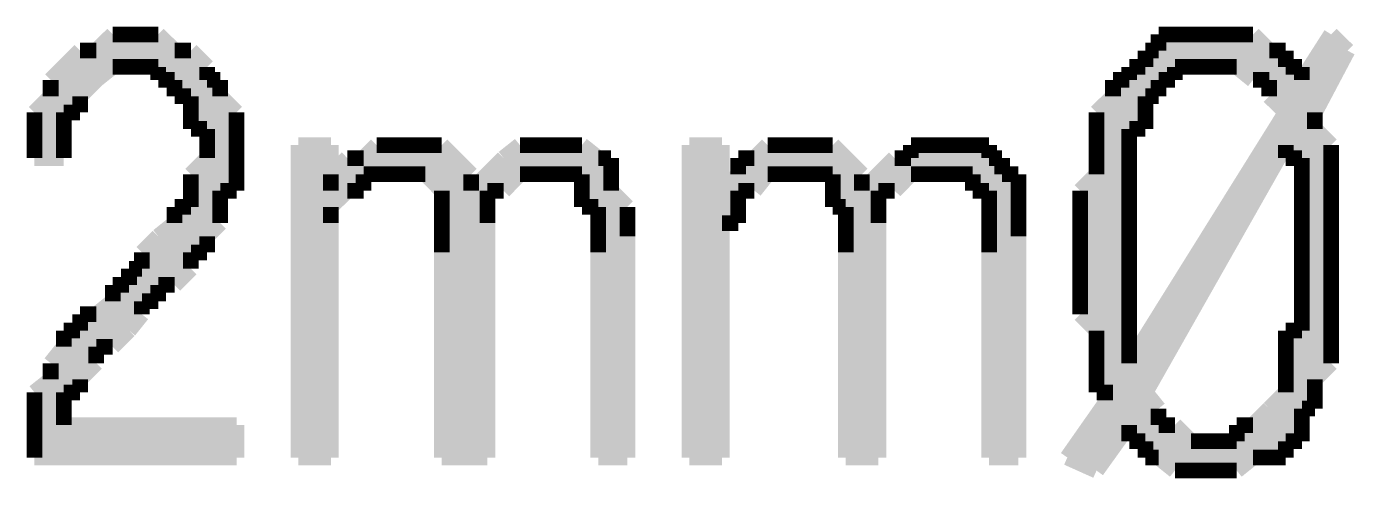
# Model space of a CAD drawing. Header units: millimetres. Extents: x 5 to 350, y 3 to 213.
# Drawn here: x 83.87 to 91.06, y 179.2 to 181.65 of the extents above; entities that cross this region are included whole.
import ezdxf

# ---------------------------------------------------------------- set-up
doc = ezdxf.new("R2010")
doc.units = ezdxf.units.MM
doc.layers.add('H', color=251, linetype='Continuous')
doc.layers.add('P', color=255, linetype='Continuous')

msp = doc.modelspace()

# ---------------------------------------------------------------- hatches: boundary and pattern name
at = {"layer": 'H', "linetype": 'Continuous'}
for points in [[(83.908, 179.317), (83.908, 179.67), (83.996, 179.74), (83.996, 179.828), (84.067, 179.917), (84.067, 180.005), (84.155, 180.005), (84.155, 180.093), (84.243, 180.093), (84.332, 180.164), (84.332, 180.252), (84.42, 180.252), (84.42, 180.34), (84.49, 180.34), (84.49, 180.428), (84.667, 180.587), (84.667, 180.675), (84.755, 180.675), (84.755, 180.852), (84.843, 180.94), (84.843, 181.098), (84.755, 181.098), (84.755, 181.275), (84.667, 181.275), (84.667, 181.363), (84.578, 181.363), (84.578, 181.434), (84.067, 181.434), (84.155, 181.522), (84.243, 181.522), (84.332, 181.61), (84.578, 181.61), (84.667, 181.522), (84.755, 181.522), (84.843, 181.434), (84.843, 181.363), (84.914, 181.363), (84.914, 181.275), (85.002, 181.187), (85.002, 180.763), (84.914, 180.763), (84.914, 180.587), (84.843, 180.516), (84.843, 180.428), (84.755, 180.428), (84.755, 180.34), (84.667, 180.252), (84.578, 180.252), (84.578, 180.164), (84.49, 180.164), (84.49, 180.093), (84.332, 179.917), (84.243, 179.917), (84.243, 179.828), (84.155, 179.74), (84.155, 179.67), (84.067, 179.67), (84.067, 179.493), (85.002, 179.493), (85.002, 179.317), (83.908, 179.317)], [(89.658, 179.246), (89.5, 179.317), (89.747, 179.67), (89.658, 179.67), (89.658, 179.828), (89.835, 179.828), (90.682, 181.187), (90.593, 181.275), (90.593, 181.363), (90.77, 181.363), (90.928, 181.61), (91.017, 181.522), (90.84, 181.187), (90.84, 181.098), (90.928, 181.01), (90.682, 181.01), (89.923, 179.67), (89.994, 179.582), (89.994, 179.493), (89.835, 179.493), (89.658, 179.246)], [(89.658, 179.828), (89.658, 180.005), (89.57, 180.093), (89.57, 180.763), (89.658, 180.852), (89.658, 181.187), (89.747, 181.275), (89.747, 181.363), (89.835, 181.363), (89.835, 181.434), (89.923, 181.434), (89.923, 181.522), (89.994, 181.522), (89.994, 181.61), (90.505, 181.61), (90.593, 181.522), (90.682, 181.522), (90.682, 181.434), (90.082, 181.434), (90.082, 181.363), (89.994, 181.363), (89.994, 181.275), (89.923, 181.275), (89.923, 181.098), (89.835, 181.098), (89.835, 179.828), (89.658, 179.828)], [(83.908, 180.94), (83.908, 181.187), (83.996, 181.275), (83.996, 181.363), (84.067, 181.434), (84.332, 181.434), (84.155, 181.275), (84.155, 181.187), (84.067, 181.187), (84.067, 180.94), (83.908, 180.94)], [(90.505, 181.363), (90.417, 181.434), (90.77, 181.434), (90.77, 181.363), (90.505, 181.363)], [(85.337, 179.317), (85.337, 181.01), (85.513, 181.01), (85.513, 180.763), (85.602, 180.763), (85.513, 180.675), (85.513, 179.317), (85.337, 179.317)], [(85.513, 180.763), (85.513, 180.852), (85.602, 180.94), (85.69, 180.94), (85.76, 181.01), (86.113, 181.01), (86.272, 180.852), (85.69, 180.852), (85.69, 180.763), (85.513, 180.763)], [(86.96, 179.317), (86.96, 180.675), (86.872, 180.675), (86.872, 180.852), (86.36, 180.852), (86.536, 181.01), (86.872, 181.01), (86.96, 180.94), (87.03, 180.94), (87.03, 180.763), (87.118, 180.675), (87.118, 179.317), (86.96, 179.317)], [(87.454, 179.317), (87.454, 181.01), (87.63, 181.01), (87.63, 180.763), (87.718, 180.763), (87.718, 180.587), (87.63, 180.587), (87.63, 179.317), (87.454, 179.317)], [(87.63, 180.763), (87.718, 180.852), (87.718, 180.94), (87.806, 180.94), (87.877, 181.01), (88.23, 181.01), (88.388, 180.852), (87.877, 180.852), (87.806, 180.763), (87.63, 180.763)], [(89.076, 179.317), (89.076, 180.763), (88.988, 180.763), (88.988, 180.852), (88.477, 180.852), (88.565, 180.94), (88.653, 180.94), (88.653, 181.01), (89.076, 181.01), (89.076, 180.94), (89.147, 180.94), (89.147, 180.852), (89.235, 180.852), (89.235, 179.317), (89.076, 179.317)], [(90.082, 179.246), (89.994, 179.317), (89.923, 179.317), (89.923, 179.405), (90.417, 179.405), (90.417, 179.493), (90.505, 179.493), (90.682, 179.67), (90.682, 180.005), (90.77, 180.005), (90.77, 180.94), (90.682, 180.94), (90.682, 181.01), (90.928, 181.01), (90.928, 179.828), (90.84, 179.74), (90.84, 179.582), (90.77, 179.582), (90.77, 179.405), (90.682, 179.405), (90.682, 179.317), (90.505, 179.317), (90.417, 179.246), (90.082, 179.246)], [(86.113, 179.317), (86.113, 180.763), (86.025, 180.852), (86.272, 180.852), (86.272, 180.763), (86.36, 180.763), (86.36, 179.317), (86.113, 179.317)], [(86.272, 180.763), (86.36, 180.852), (86.536, 180.852), (86.448, 180.763), (86.272, 180.763)], [(88.3, 179.317), (88.3, 180.675), (88.23, 180.675), (88.23, 180.852), (88.388, 180.852), (88.388, 180.763), (88.477, 180.763), (88.477, 179.317), (88.3, 179.317)], [(88.388, 180.763), (88.477, 180.852), (88.653, 180.852), (88.565, 180.763), (88.388, 180.763)], [(89.835, 179.405), (89.835, 179.493), (90.082, 179.493), (90.17, 179.405), (89.835, 179.405)]]:
    msp.add_hatch(color=256, dxfattribs=at).paths.add_polyline_path(points)

# ---------------------------------------------------------------- linework, layer by layer
at = {"layer": 'P', "const_width": 0.085}
for points in [[(84.332, 181.61), (84.243, 181.522)], [(84.42, 181.61), (84.332, 181.61)], [(84.49, 181.61), (84.42, 181.61)], [(84.578, 181.61), (84.49, 181.61)], [(84.667, 181.522), (84.578, 181.61)], [(90.082, 181.61), (89.994, 181.61)], [(89.994, 181.61), (89.994, 181.522)], [(90.17, 181.61), (90.082, 181.61)], [(90.258, 181.61), (90.17, 181.61)], [(90.346, 181.61), (90.258, 181.61)], [(90.417, 181.61), (90.346, 181.61)], [(90.505, 181.61), (90.417, 181.61)], [(90.593, 181.522), (90.505, 181.61)], [(90.928, 181.61), (90.77, 181.363)], [(91.017, 181.522), (90.928, 181.61)], [(84.155, 181.522), (84.067, 181.434)], [(84.243, 181.522), (84.155, 181.522)], [(84.755, 181.522), (84.667, 181.522)], [(84.843, 181.434), (84.755, 181.522)], [(89.994, 181.522), (89.923, 181.522)], [(89.923, 181.522), (89.923, 181.434)], [(90.682, 181.522), (90.593, 181.522)], [(90.682, 181.434), (90.682, 181.522)], [(90.84, 181.187), (91.017, 181.522)], [(84.067, 181.434), (83.996, 181.363)], [(84.49, 181.434), (84.067, 181.434)], [(84.067, 181.434), (84.49, 181.434)], [(84.243, 181.363), (84.332, 181.434)], [(84.332, 181.434), (84.42, 181.434)], [(84.42, 181.434), (84.49, 181.434)], [(84.49, 181.434), (84.578, 181.434)], [(84.578, 181.434), (84.578, 181.363)], [(84.843, 181.363), (84.843, 181.434)], [(89.923, 181.434), (89.835, 181.434)], [(89.835, 181.434), (89.835, 181.363)], [(90.082, 181.363), (90.082, 181.434)], [(90.082, 181.434), (90.17, 181.434)], [(90.17, 181.434), (90.258, 181.434)], [(90.682, 181.434), (90.258, 181.434)], [(90.258, 181.434), (90.346, 181.434)], [(90.258, 181.434), (90.682, 181.434)], [(90.346, 181.434), (90.417, 181.434)], [(90.417, 181.434), (90.505, 181.363)], [(90.77, 181.434), (90.682, 181.434)], [(90.77, 181.363), (90.77, 181.434)], [(83.996, 181.363), (83.996, 181.275)], [(84.155, 181.275), (84.243, 181.363)], [(84.578, 181.363), (84.667, 181.363)], [(84.667, 181.363), (84.667, 181.275)], [(84.914, 181.363), (84.843, 181.363)], [(84.914, 181.275), (84.914, 181.363)], [(89.835, 181.363), (89.747, 181.363)], [(89.747, 181.363), (89.747, 181.275)], [(89.994, 181.275), (89.994, 181.363)], [(89.994, 181.363), (90.082, 181.363)], [(90.505, 181.363), (90.593, 181.363)], [(90.593, 181.363), (90.77, 181.363)], [(90.77, 181.363), (90.593, 181.363)], [(90.593, 181.363), (90.593, 181.275)], [(83.996, 181.275), (83.908, 181.187)], [(84.155, 181.187), (84.155, 181.275)], [(84.667, 181.275), (84.755, 181.275)], [(84.755, 181.275), (84.755, 181.187)], [(85.002, 181.187), (84.914, 181.275)], [(89.747, 181.275), (89.658, 181.187)], [(89.923, 181.187), (89.923, 181.275)], [(89.923, 181.275), (89.994, 181.275)], [(90.593, 181.275), (90.682, 181.187)], [(83.908, 181.187), (83.908, 181.098)], [(84.067, 181.098), (84.067, 181.187)], [(84.067, 181.187), (84.155, 181.187)], [(84.755, 181.187), (84.755, 181.098)], [(85.002, 181.098), (85.002, 181.187)], [(89.658, 181.187), (89.658, 181.098)], [(90.682, 181.187), (89.835, 179.828)], [(89.923, 181.098), (89.923, 181.187)], [(90.84, 181.098), (90.84, 181.187)], [(83.908, 181.098), (83.908, 181.01)], [(84.067, 181.01), (84.067, 181.098)], [(84.755, 181.098), (84.843, 181.098)], [(84.843, 181.098), (84.843, 181.01)], [(85.002, 181.01), (85.002, 181.098)], [(89.658, 181.098), (89.658, 181.01)], [(89.835, 181.01), (89.835, 181.098)], [(89.835, 181.098), (89.923, 181.098)], [(90.928, 181.01), (90.84, 181.098)], [(83.908, 181.01), (83.908, 180.94)], [(84.067, 180.94), (84.067, 181.01)], [(84.843, 181.01), (84.843, 180.94)], [(85.002, 180.94), (85.002, 181.01)], [(85.513, 181.01), (85.337, 181.01)], [(85.337, 181.01), (85.337, 179.317)], [(85.513, 180.763), (85.513, 181.01)], [(85.76, 181.01), (85.69, 180.94)], [(85.848, 181.01), (85.76, 181.01)], [(85.937, 181.01), (85.848, 181.01)], [(86.025, 181.01), (85.937, 181.01)], [(86.113, 181.01), (86.025, 181.01)], [(86.025, 181.01), (86.025, 181.01)], [(86.184, 180.94), (86.113, 181.01)], [(86.536, 181.01), (86.448, 180.94)], [(86.607, 181.01), (86.536, 181.01)], [(86.695, 181.01), (86.607, 181.01)], [(86.783, 181.01), (86.695, 181.01)], [(86.872, 181.01), (86.783, 181.01)], [(86.96, 180.94), (86.872, 181.01)], [(87.63, 181.01), (87.454, 181.01)], [(87.454, 181.01), (87.454, 179.317)], [(87.63, 180.763), (87.63, 181.01)], [(87.877, 181.01), (87.806, 180.94)], [(87.965, 181.01), (87.877, 181.01)], [(88.053, 181.01), (87.965, 181.01)], [(88.142, 181.01), (88.053, 181.01)], [(88.23, 181.01), (88.142, 181.01)], [(88.3, 180.94), (88.23, 181.01)], [(88.724, 181.01), (88.653, 181.01)], [(88.653, 181.01), (88.653, 180.94)], [(88.812, 181.01), (88.724, 181.01)], [(88.9, 181.01), (88.812, 181.01)], [(88.988, 181.01), (88.9, 181.01)], [(88.9, 181.01), (88.9, 181.01)], [(89.076, 181.01), (88.988, 181.01)], [(89.076, 180.94), (89.076, 181.01)], [(89.658, 181.01), (89.658, 180.94)], [(89.835, 180.94), (89.835, 181.01)], [(89.923, 179.67), (90.682, 181.01)], [(90.928, 181.01), (90.682, 181.01)], [(90.682, 181.01), (90.682, 180.94)], [(90.682, 181.01), (90.928, 181.01)], [(90.928, 180.94), (90.928, 181.01)], [(90.928, 181.01), (90.928, 181.01)], [(83.908, 180.94), (84.067, 180.94)], [(84.843, 180.94), (84.755, 180.852)], [(85.002, 180.852), (85.002, 180.94)], [(85.602, 180.94), (85.513, 180.852)], [(85.69, 180.94), (85.602, 180.94)], [(86.272, 180.852), (86.184, 180.94)], [(86.448, 180.94), (86.36, 180.852)], [(87.03, 180.94), (86.96, 180.94)], [(87.03, 180.852), (87.03, 180.94)], [(87.806, 180.94), (87.718, 180.94)], [(87.718, 180.94), (87.718, 180.852)], [(88.388, 180.852), (88.3, 180.94)], [(88.565, 180.94), (88.477, 180.852)], [(88.653, 180.94), (88.565, 180.94)], [(89.147, 180.94), (89.076, 180.94)], [(89.147, 180.852), (89.147, 180.94)], [(89.658, 180.94), (89.658, 180.852)], [(89.835, 180.852), (89.835, 180.94)], [(90.682, 180.94), (90.77, 180.94)], [(90.77, 180.94), (90.77, 180.852)], [(90.928, 180.852), (90.928, 180.94)], [(84.755, 180.852), (84.755, 180.763)], [(85.002, 180.763), (85.002, 180.852)], [(85.513, 180.852), (85.513, 180.763)], [(85.69, 180.763), (85.69, 180.852)], [(85.69, 180.852), (85.76, 180.852)], [(85.76, 180.852), (85.848, 180.852)], [(86.272, 180.852), (85.848, 180.852)], [(85.848, 180.852), (85.937, 180.852)], [(85.848, 180.852), (86.272, 180.852)], [(85.937, 180.852), (86.025, 180.852)], [(86.025, 180.852), (86.113, 180.763)], [(86.272, 180.763), (86.272, 180.852)], [(86.272, 180.852), (86.272, 180.852)], [(86.36, 180.852), (86.272, 180.763)], [(86.695, 180.852), (86.36, 180.852)], [(86.36, 180.852), (86.695, 180.852)], [(86.448, 180.763), (86.536, 180.852)], [(86.536, 180.852), (86.607, 180.852)], [(86.607, 180.852), (86.695, 180.852)], [(86.695, 180.852), (86.783, 180.852)], [(86.783, 180.852), (86.872, 180.852)], [(86.872, 180.852), (86.872, 180.763)], [(87.03, 180.763), (87.03, 180.852)], [(87.718, 180.852), (87.63, 180.763)], [(87.806, 180.763), (87.877, 180.852)], [(87.877, 180.852), (87.965, 180.852)], [(87.965, 180.852), (88.053, 180.852)], [(88.388, 180.852), (88.053, 180.852)], [(88.053, 180.852), (88.142, 180.852)], [(88.053, 180.852), (88.388, 180.852)], [(88.142, 180.852), (88.23, 180.852)], [(88.23, 180.852), (88.23, 180.763)], [(88.388, 180.763), (88.388, 180.852)], [(88.388, 180.852), (88.388, 180.852)], [(88.477, 180.852), (88.388, 180.763)], [(88.812, 180.852), (88.477, 180.852)], [(88.477, 180.852), (88.812, 180.852)], [(88.565, 180.763), (88.653, 180.852)], [(88.653, 180.852), (88.724, 180.852)], [(88.724, 180.852), (88.812, 180.852)], [(88.812, 180.852), (88.9, 180.852)], [(88.9, 180.852), (88.988, 180.852)], [(88.988, 180.852), (88.988, 180.763)], [(89.235, 180.852), (89.147, 180.852)], [(89.235, 180.763), (89.235, 180.852)], [(89.658, 180.852), (89.57, 180.763)], [(89.835, 180.763), (89.835, 180.852)], [(90.77, 180.852), (90.77, 180.763)], [(90.928, 180.763), (90.928, 180.852)], [(84.755, 180.763), (84.755, 180.675)], [(84.914, 180.675), (84.914, 180.763)], [(84.914, 180.763), (85.002, 180.763)], [(85.513, 180.675), (85.602, 180.763)], [(85.69, 180.763), (85.513, 180.763)], [(85.513, 180.763), (85.69, 180.763)], [(85.602, 180.763), (85.69, 180.763)], [(86.113, 180.763), (86.113, 180.675)], [(86.448, 180.763), (86.272, 180.763)], [(86.272, 180.763), (86.448, 180.763)], [(86.36, 180.675), (86.36, 180.763)], [(86.36, 180.763), (86.448, 180.763)], [(86.872, 180.763), (86.872, 180.675)], [(87.118, 180.675), (87.03, 180.763)], [(87.806, 180.763), (87.63, 180.763)], [(87.63, 180.763), (87.806, 180.763)], [(87.718, 180.675), (87.718, 180.763)], [(87.718, 180.763), (87.806, 180.763)], [(88.23, 180.763), (88.23, 180.675)], [(88.565, 180.763), (88.388, 180.763)], [(88.388, 180.763), (88.565, 180.763)], [(88.477, 180.675), (88.477, 180.763)], [(88.477, 180.763), (88.565, 180.763)], [(88.988, 180.763), (89.076, 180.763)], [(89.076, 180.763), (89.076, 180.675)], [(89.235, 180.675), (89.235, 180.763)], [(89.57, 180.763), (89.57, 180.675)], [(89.835, 180.675), (89.835, 180.763)], [(90.77, 180.763), (90.77, 180.675)], [(90.928, 180.675), (90.928, 180.763)], [(84.755, 180.675), (84.667, 180.675)], [(84.667, 180.675), (84.667, 180.587)], [(84.914, 180.587), (84.914, 180.675)], [(85.513, 180.587), (85.513, 180.675)], [(86.113, 180.675), (86.113, 180.587)], [(86.36, 180.587), (86.36, 180.675)], [(86.872, 180.675), (86.96, 180.675)], [(86.96, 180.675), (86.96, 180.587)], [(87.118, 180.587), (87.118, 180.675)], [(87.718, 180.587), (87.718, 180.675)], [(88.23, 180.675), (88.3, 180.675)], [(88.3, 180.675), (88.3, 180.587)], [(88.477, 180.587), (88.477, 180.675)], [(89.076, 180.675), (89.076, 180.587)], [(89.235, 180.587), (89.235, 180.675)], [(89.57, 180.675), (89.57, 180.587)], [(89.835, 180.587), (89.835, 180.675)], [(90.77, 180.675), (90.77, 180.587)], [(90.928, 180.587), (90.928, 180.675)], [(84.667, 180.587), (84.578, 180.516)], [(84.843, 180.516), (84.914, 180.587)], [(85.513, 179.317), (85.513, 180.587)], [(86.113, 180.587), (86.113, 180.516)], [(86.36, 179.317), (86.36, 180.587)], [(86.96, 180.587), (86.96, 180.516)], [(87.118, 180.516), (87.118, 180.587)], [(87.63, 179.317), (87.63, 180.587)], [(87.63, 180.587), (87.718, 180.587)], [(88.3, 180.587), (88.3, 180.516)], [(88.477, 179.317), (88.477, 180.587)], [(89.076, 180.587), (89.076, 180.516)], [(89.235, 180.516), (89.235, 180.587)], [(89.57, 180.587), (89.57, 180.516)], [(89.835, 180.516), (89.835, 180.587)], [(90.77, 180.587), (90.77, 180.516)], [(90.928, 180.516), (90.928, 180.587)], [(84.578, 180.516), (84.49, 180.428)], [(84.843, 180.428), (84.843, 180.516)], [(86.113, 180.516), (86.113, 180.428)], [(86.96, 180.516), (86.96, 180.428)], [(87.118, 179.317), (87.118, 180.516)], [(88.3, 180.516), (88.3, 180.428)], [(89.076, 180.516), (89.076, 180.428)], [(89.235, 179.317), (89.235, 180.516)], [(89.57, 180.516), (89.57, 180.428)], [(89.835, 180.428), (89.835, 180.516)], [(90.77, 180.516), (90.77, 180.428)], [(90.928, 180.428), (90.928, 180.516)], [(84.49, 180.428), (84.49, 180.34)], [(84.755, 180.34), (84.755, 180.428)], [(84.755, 180.428), (84.843, 180.428)], [(86.113, 180.428), (86.113, 179.317)], [(86.96, 180.428), (86.96, 179.317)], [(88.3, 180.428), (88.3, 179.317)], [(89.076, 180.428), (89.076, 179.317)], [(89.57, 180.428), (89.57, 180.34)], [(89.835, 180.34), (89.835, 180.428)], [(90.77, 180.428), (90.77, 180.34)], [(90.928, 180.34), (90.928, 180.428)], [(84.49, 180.34), (84.42, 180.34)], [(84.42, 180.34), (84.42, 180.252)], [(84.667, 180.252), (84.755, 180.34)], [(89.57, 180.34), (89.57, 180.252)], [(89.835, 180.252), (89.835, 180.34)], [(90.77, 180.34), (90.77, 180.252)], [(90.928, 180.252), (90.928, 180.34)], [(84.42, 180.252), (84.332, 180.252)], [(84.332, 180.252), (84.332, 180.164)], [(84.578, 180.164), (84.578, 180.252)], [(84.578, 180.252), (84.667, 180.252)], [(89.57, 180.252), (89.57, 180.164)], [(89.835, 180.164), (89.835, 180.252)], [(90.77, 180.252), (90.77, 180.164)], [(90.928, 180.164), (90.928, 180.252)], [(84.332, 180.164), (84.243, 180.093)], [(84.49, 180.093), (84.49, 180.164)], [(84.49, 180.164), (84.578, 180.164)], [(89.57, 180.164), (89.57, 180.093)], [(89.835, 180.093), (89.835, 180.164)], [(90.77, 180.164), (90.77, 180.093)], [(90.928, 180.093), (90.928, 180.164)], [(84.243, 180.093), (84.155, 180.093)], [(84.155, 180.093), (84.155, 180.005)], [(84.42, 180.005), (84.49, 180.093)], [(89.57, 180.093), (89.658, 180.005)], [(89.835, 180.005), (89.835, 180.093)], [(90.77, 180.093), (90.77, 180.005)], [(90.928, 180.005), (90.928, 180.093)], [(84.155, 180.005), (84.067, 180.005)], [(84.067, 180.005), (84.067, 179.917)], [(84.332, 179.917), (84.42, 180.005)], [(89.658, 180.005), (89.658, 179.917)], [(89.835, 179.917), (89.835, 180.005)], [(90.77, 180.005), (90.682, 180.005)], [(90.682, 180.005), (90.682, 179.917)], [(90.928, 179.917), (90.928, 180.005)], [(84.067, 179.917), (83.996, 179.828)], [(84.243, 179.828), (84.243, 179.917)], [(84.243, 179.917), (84.332, 179.917)], [(89.658, 179.917), (89.658, 179.828)], [(89.835, 179.828), (89.835, 179.917)], [(90.682, 179.917), (90.682, 179.828)], [(90.928, 179.828), (90.928, 179.917)], [(83.996, 179.828), (83.996, 179.74)], [(84.155, 179.74), (84.243, 179.828)], [(89.835, 179.828), (89.658, 179.828)], [(89.658, 179.828), (89.658, 179.74)], [(89.658, 179.828), (89.835, 179.828)], [(90.682, 179.828), (90.682, 179.74)], [(90.84, 179.74), (90.928, 179.828)], [(83.996, 179.74), (83.908, 179.67)], [(84.155, 179.67), (84.155, 179.74)], [(89.658, 179.74), (89.658, 179.67)], [(90.682, 179.74), (90.682, 179.67)], [(90.84, 179.67), (90.84, 179.74)], [(83.908, 179.67), (83.908, 179.582)], [(84.067, 179.582), (84.067, 179.67)], [(84.067, 179.67), (84.155, 179.67)], [(89.747, 179.67), (89.5, 179.317)], [(89.658, 179.67), (89.747, 179.67)], [(89.994, 179.582), (89.923, 179.67)], [(90.682, 179.67), (90.593, 179.582)], [(90.84, 179.582), (90.84, 179.67)], [(83.908, 179.582), (83.908, 179.493)], [(84.067, 179.493), (84.067, 179.582)], [(89.994, 179.493), (89.994, 179.582)], [(90.593, 179.582), (90.505, 179.493)], [(90.77, 179.493), (90.77, 179.582)], [(90.77, 179.582), (90.84, 179.582)], [(83.908, 179.493), (83.908, 179.405)], [(85.002, 179.493), (84.067, 179.493)], [(85.002, 179.317), (85.002, 179.493)], [(89.658, 179.246), (89.835, 179.493)], [(90.082, 179.493), (89.835, 179.493)], [(89.835, 179.493), (89.835, 179.405)], [(89.835, 179.493), (90.082, 179.493)], [(90.082, 179.493), (89.994, 179.493)], [(90.17, 179.405), (90.082, 179.493)], [(90.082, 179.493), (90.082, 179.493)], [(90.505, 179.493), (90.417, 179.493)], [(90.417, 179.493), (90.417, 179.405)], [(90.77, 179.405), (90.77, 179.493)], [(83.908, 179.405), (83.908, 179.317)], [(89.835, 179.405), (90.258, 179.405)], [(90.258, 179.405), (89.835, 179.405)], [(89.835, 179.405), (89.923, 179.405)], [(89.923, 179.405), (89.923, 179.317)], [(90.258, 179.405), (90.17, 179.405)], [(90.346, 179.405), (90.258, 179.405)], [(90.417, 179.405), (90.346, 179.405)], [(90.682, 179.317), (90.682, 179.405)], [(90.682, 179.405), (90.77, 179.405)], [(83.908, 179.317), (85.002, 179.317)], [(85.337, 179.317), (85.513, 179.317)], [(86.113, 179.317), (86.36, 179.317)], [(86.96, 179.317), (87.118, 179.317)], [(87.454, 179.317), (87.63, 179.317)], [(88.3, 179.317), (88.477, 179.317)], [(89.076, 179.317), (89.235, 179.317)], [(89.5, 179.317), (89.658, 179.246)], [(89.923, 179.317), (89.994, 179.317)], [(89.994, 179.317), (90.082, 179.246)], [(90.417, 179.246), (90.505, 179.317)], [(90.505, 179.317), (90.593, 179.317)], [(90.593, 179.317), (90.682, 179.317)], [(90.082, 179.246), (90.17, 179.246)], [(90.17, 179.246), (90.258, 179.246)], [(90.258, 179.246), (90.346, 179.246)], [(90.346, 179.246), (90.417, 179.246)]]:
    msp.add_lwpolyline(points, dxfattribs=at)

doc.saveas('drawing.dxf')
